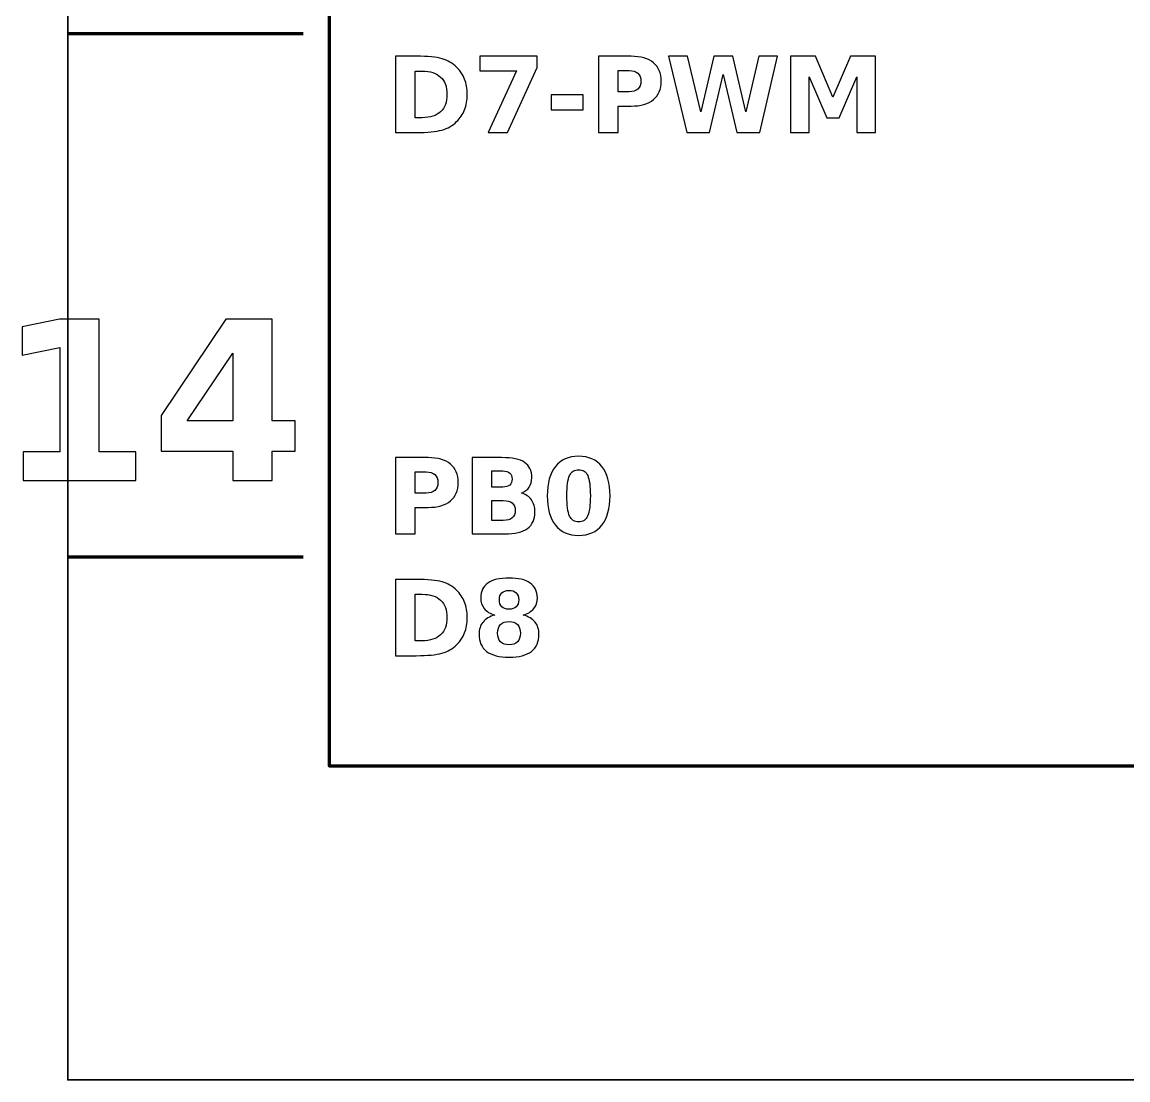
# Model space of a CAD drawing. Header units: centimetres. Extents: x -12.6 to -8.4, y -22.9 to -6.8.
# Drawn here: x -12.587 to -10.473, y -22.85 to -20.828 of the extents above; entities that cross this region are included whole.
import ezdxf

# ---------------------------------------------------------------- set-up
doc = ezdxf.new("R2010")
doc.units = ezdxf.units.CM
doc.header["$MEASUREMENT"] = 0
doc.layers.add('Layer 1', color=7, linetype='Continuous')

msp = doc.modelspace()

# ---------------------------------------------------------------- linework, layer by layer
at = {"layer": 'Layer 1', "color": 7, "lineweight": 35}
msp.add_open_spline([(-12.5, -6.85), (-12.5, -6.85), (-8.5, -6.85), (-8.5, -6.85), (-8.5, -6.85), (-8.5, -6.85), (-8.5, -22.85), (-8.5, -22.85), (-8.5, -22.85), (-8.5, -22.85), (-12.5, -22.85), (-12.5, -22.85), (-12.5, -22.85), (-12.5, -22.85), (-12.5, -6.85), (-12.5, -6.85)], degree=3, knots=[0, 0, 0, 0, 0.25, 0.25, 0.25, 0.25, 0.5, 0.5, 0.5, 0.5, 0.75, 0.75, 0.75, 0.75, 1, 1, 1, 1], dxfattribs=at)
at = {"layer": 'Layer 1', "color": 250, "lineweight": 100}
msp.add_open_spline([(-12, -8.35), (-12, -8.35), (-9, -8.35), (-9, -8.35), (-9, -8.35), (-9, -8.35), (-9, -22.25), (-9, -22.25), (-9, -22.25), (-9, -22.25), (-12, -22.25), (-12, -22.25), (-12, -22.25), (-12, -22.25), (-12, -8.35), (-12, -8.35)], degree=3, knots=[0, 0, 0, 0, 0.25, 0.25, 0.25, 0.25, 0.5, 0.5, 0.5, 0.5, 0.75, 0.75, 0.75, 0.75, 1, 1, 1, 1], dxfattribs=at)
at = {"layer": 'Layer 1', "color": 250, "lineweight": 106}
for points in [[(-12.5, -20.85), (-12.5, -20.85), (-12.05001, -20.84998), (-12.05001, -20.84998)], [(-12.5, -21.85), (-12.5, -21.85), (-12.05001, -21.84998), (-12.05001, -21.84998)]]:
    msp.add_open_spline(points, degree=3, dxfattribs=at)
at = {"layer": 'Layer 1', "color": 250}
for points, knots in [([(-11.8733, -20.8935), (-11.8733, -20.8935), (-11.83364, -20.8935), (-11.83364, -20.8935), (-11.83364, -20.8935), (-11.8115, -20.8935), (-11.79504, -20.89507), (-11.7842, -20.89823), (-11.7842, -20.89823), (-11.77337, -20.9014), (-11.76407, -20.90673), (-11.7563, -20.9143), (-11.7563, -20.9143), (-11.74947, -20.92087), (-11.7444, -20.92847), (-11.74107, -20.93707), (-11.74107, -20.93707), (-11.73777, -20.94563), (-11.7361, -20.95537), (-11.7361, -20.96627), (-11.7361, -20.96627), (-11.7361, -20.97727), (-11.73777, -20.98707), (-11.74107, -20.9957), (-11.74107, -20.9957), (-11.7444, -21.00433), (-11.74947, -21.01193), (-11.7563, -21.0185), (-11.7563, -21.0185), (-11.76414, -21.02607), (-11.7735, -21.0314), (-11.78444, -21.03457), (-11.78444, -21.03457), (-11.79537, -21.03773), (-11.81177, -21.0393), (-11.83364, -21.0393), (-11.83364, -21.0393), (-11.83364, -21.0393), (-11.8733, -21.0393), (-11.8733, -21.0393), (-11.8733, -21.0393), (-11.8733, -21.0393), (-11.8733, -20.8935), (-11.8733, -20.8935)], [0, 0, 0, 0, 0.0909091, 0.0909091, 0.0909091, 0.0909091, 0.1818182, 0.1818182, 0.1818182, 0.1818182, 0.2727273, 0.2727273, 0.2727273, 0.2727273, 0.3636364, 0.3636364, 0.3636364, 0.3636364, 0.4545455, 0.4545455, 0.4545455, 0.4545455, 0.5454545, 0.5454545, 0.5454545, 0.5454545, 0.6363636, 0.6363636, 0.6363636, 0.6363636, 0.7272727, 0.7272727, 0.7272727, 0.7272727, 0.8181818, 0.8181818, 0.8181818, 0.8181818, 0.9090909, 0.9090909, 0.9090909, 0.9090909, 1, 1, 1, 1]), ([(-11.7123, -20.8935), (-11.7123, -20.8935), (-11.60244, -20.8935), (-11.60244, -20.8935), (-11.60244, -20.8935), (-11.60244, -20.8935), (-11.60244, -20.9147), (-11.60244, -20.9147), (-11.60244, -20.9147), (-11.60244, -20.9147), (-11.65927, -21.0393), (-11.65927, -21.0393), (-11.65927, -21.0393), (-11.65927, -21.0393), (-11.6959, -21.0393), (-11.6959, -21.0393), (-11.6959, -21.0393), (-11.6959, -21.0393), (-11.64207, -20.92113), (-11.64207, -20.92113), (-11.64207, -20.92113), (-11.64207, -20.92113), (-11.7123, -20.92113), (-11.7123, -20.92113), (-11.7123, -20.92113), (-11.7123, -20.92113), (-11.7123, -20.8935), (-11.7123, -20.8935)], [0, 0, 0, 0, 0.1428571, 0.1428571, 0.1428571, 0.1428571, 0.2857143, 0.2857143, 0.2857143, 0.2857143, 0.4285714, 0.4285714, 0.4285714, 0.4285714, 0.5714286, 0.5714286, 0.5714286, 0.5714286, 0.7142857, 0.7142857, 0.7142857, 0.7142857, 0.8571429, 0.8571429, 0.8571429, 0.8571429, 1, 1, 1, 1]), ([(-11.48513, -20.8935), (-11.48513, -20.8935), (-11.42273, -20.8935), (-11.42273, -20.8935), (-11.42273, -20.8935), (-11.40417, -20.8935), (-11.38993, -20.89763), (-11.38, -20.90587), (-11.38, -20.90587), (-11.37007, -20.9141), (-11.3651, -20.92583), (-11.3651, -20.94107), (-11.3651, -20.94107), (-11.3651, -20.95633), (-11.37007, -20.9681), (-11.38, -20.97633), (-11.38, -20.97633), (-11.38993, -20.98457), (-11.40417, -20.9887), (-11.42273, -20.9887), (-11.42273, -20.9887), (-11.42273, -20.9887), (-11.44753, -20.9887), (-11.44753, -20.9887), (-11.44753, -20.9887), (-11.44753, -20.9887), (-11.44753, -21.0393), (-11.44753, -21.0393), (-11.44753, -21.0393), (-11.44753, -21.0393), (-11.48513, -21.0393), (-11.48513, -21.0393), (-11.48513, -21.0393), (-11.48513, -21.0393), (-11.48513, -20.8935), (-11.48513, -20.8935)], [0, 0, 0, 0, 0.1111111, 0.1111111, 0.1111111, 0.1111111, 0.2222222, 0.2222222, 0.2222222, 0.2222222, 0.3333333, 0.3333333, 0.3333333, 0.3333333, 0.4444444, 0.4444444, 0.4444444, 0.4444444, 0.5555556, 0.5555556, 0.5555556, 0.5555556, 0.6666667, 0.6666667, 0.6666667, 0.6666667, 0.7777778, 0.7777778, 0.7777778, 0.7777778, 0.8888889, 0.8888889, 0.8888889, 0.8888889, 1, 1, 1, 1]), ([(-11.35096, -20.8935), (-11.35096, -20.8935), (-11.31493, -20.8935), (-11.31493, -20.8935), (-11.31493, -20.8935), (-11.31493, -20.8935), (-11.28973, -20.99947), (-11.28973, -20.99947), (-11.28973, -20.99947), (-11.28973, -20.99947), (-11.26473, -20.8935), (-11.26473, -20.8935), (-11.26473, -20.8935), (-11.26473, -20.8935), (-11.2285, -20.8935), (-11.2285, -20.8935), (-11.2285, -20.8935), (-11.2285, -20.8935), (-11.2035, -20.99947), (-11.2035, -20.99947), (-11.2035, -20.99947), (-11.2035, -20.99947), (-11.1783, -20.8935), (-11.1783, -20.8935), (-11.1783, -20.8935), (-11.1783, -20.8935), (-11.14256, -20.8935), (-11.14256, -20.8935), (-11.14256, -20.8935), (-11.14256, -20.8935), (-11.17693, -21.0393), (-11.17693, -21.0393), (-11.17693, -21.0393), (-11.17693, -21.0393), (-11.2203, -21.0393), (-11.2203, -21.0393), (-11.2203, -21.0393), (-11.2203, -21.0393), (-11.24676, -20.92847), (-11.24676, -20.92847), (-11.24676, -20.92847), (-11.24676, -20.92847), (-11.27293, -21.0393), (-11.27293, -21.0393), (-11.27293, -21.0393), (-11.27293, -21.0393), (-11.3163, -21.0393), (-11.3163, -21.0393), (-11.3163, -21.0393), (-11.3163, -21.0393), (-11.35096, -20.8935), (-11.35096, -20.8935)], [0, 0, 0, 0, 0.0769231, 0.0769231, 0.0769231, 0.0769231, 0.1538462, 0.1538462, 0.1538462, 0.1538462, 0.2307692, 0.2307692, 0.2307692, 0.2307692, 0.3076923, 0.3076923, 0.3076923, 0.3076923, 0.3846154, 0.3846154, 0.3846154, 0.3846154, 0.4615385, 0.4615385, 0.4615385, 0.4615385, 0.5384615, 0.5384615, 0.5384615, 0.5384615, 0.6153846, 0.6153846, 0.6153846, 0.6153846, 0.6923077, 0.6923077, 0.6923077, 0.6923077, 0.7692308, 0.7692308, 0.7692308, 0.7692308, 0.8461538, 0.8461538, 0.8461538, 0.8461538, 0.9230769, 0.9230769, 0.9230769, 0.9230769, 1, 1, 1, 1]), ([(-11.11796, -20.8935), (-11.11796, -20.8935), (-11.07013, -20.8935), (-11.07013, -20.8935), (-11.07013, -20.8935), (-11.07013, -20.8935), (-11.0369, -20.97153), (-11.0369, -20.97153), (-11.0369, -20.97153), (-11.0369, -20.97153), (-11.0035, -20.8935), (-11.0035, -20.8935), (-11.0035, -20.8935), (-11.0035, -20.8935), (-10.95576, -20.8935), (-10.95576, -20.8935), (-10.95576, -20.8935), (-10.95576, -20.8935), (-10.95576, -21.0393), (-10.95576, -21.0393), (-10.95576, -21.0393), (-10.95576, -21.0393), (-10.9913, -21.0393), (-10.9913, -21.0393), (-10.9913, -21.0393), (-10.9913, -21.0393), (-10.9913, -20.93267), (-10.9913, -20.93267), (-10.9913, -20.93267), (-10.9913, -20.93267), (-11.0249, -21.01127), (-11.0249, -21.01127), (-11.0249, -21.01127), (-11.0249, -21.01127), (-11.04873, -21.01127), (-11.04873, -21.01127), (-11.04873, -21.01127), (-11.04873, -21.01127), (-11.08233, -20.93267), (-11.08233, -20.93267), (-11.08233, -20.93267), (-11.08233, -20.93267), (-11.08233, -21.0393), (-11.08233, -21.0393), (-11.08233, -21.0393), (-11.08233, -21.0393), (-11.11796, -21.0393), (-11.11796, -21.0393), (-11.11796, -21.0393), (-11.11796, -21.0393), (-11.11796, -20.8935), (-11.11796, -20.8935)], [0, 0, 0, 0, 0.0769231, 0.0769231, 0.0769231, 0.0769231, 0.1538462, 0.1538462, 0.1538462, 0.1538462, 0.2307692, 0.2307692, 0.2307692, 0.2307692, 0.3076923, 0.3076923, 0.3076923, 0.3076923, 0.3846154, 0.3846154, 0.3846154, 0.3846154, 0.4615385, 0.4615385, 0.4615385, 0.4615385, 0.5384615, 0.5384615, 0.5384615, 0.5384615, 0.6153846, 0.6153846, 0.6153846, 0.6153846, 0.6923077, 0.6923077, 0.6923077, 0.6923077, 0.7692308, 0.7692308, 0.7692308, 0.7692308, 0.8461538, 0.8461538, 0.8461538, 0.8461538, 0.9230769, 0.9230769, 0.9230769, 0.9230769, 1, 1, 1, 1]), ([(-11.8357, -20.92193), (-11.8357, -20.92193), (-11.8357, -21.01087), (-11.8357, -21.01087), (-11.8357, -21.01087), (-11.8357, -21.01087), (-11.82224, -21.01087), (-11.82224, -21.01087), (-11.82224, -21.01087), (-11.80687, -21.01087), (-11.79514, -21.00707), (-11.78704, -20.99943), (-11.78704, -20.99943), (-11.77894, -20.99183), (-11.77487, -20.98077), (-11.77487, -20.96627), (-11.77487, -20.96627), (-11.77487, -20.9518), (-11.7789, -20.9408), (-11.78697, -20.93327), (-11.78697, -20.93327), (-11.79504, -20.9257), (-11.8068, -20.92193), (-11.82224, -20.92193), (-11.82224, -20.92193), (-11.82224, -20.92193), (-11.8357, -20.92193), (-11.8357, -20.92193)], [0, 0, 0, 0, 0.1428571, 0.1428571, 0.1428571, 0.1428571, 0.2857143, 0.2857143, 0.2857143, 0.2857143, 0.4285714, 0.4285714, 0.4285714, 0.4285714, 0.5714286, 0.5714286, 0.5714286, 0.5714286, 0.7142857, 0.7142857, 0.7142857, 0.7142857, 0.8571429, 0.8571429, 0.8571429, 0.8571429, 1, 1, 1, 1]), ([(-11.44753, -20.92073), (-11.44753, -20.92073), (-11.44753, -20.96147), (-11.44753, -20.96147), (-11.44753, -20.96147), (-11.44753, -20.96147), (-11.42673, -20.96147), (-11.42673, -20.96147), (-11.42673, -20.96147), (-11.41943, -20.96147), (-11.4138, -20.9597), (-11.40983, -20.95613), (-11.40983, -20.95613), (-11.40587, -20.9526), (-11.40387, -20.94757), (-11.40387, -20.94107), (-11.40387, -20.94107), (-11.40387, -20.93453), (-11.40587, -20.92953), (-11.40983, -20.926), (-11.40983, -20.926), (-11.4138, -20.9225), (-11.41943, -20.92073), (-11.42673, -20.92073), (-11.42673, -20.92073), (-11.42673, -20.92073), (-11.44753, -20.92073), (-11.44753, -20.92073)], [0, 0, 0, 0, 0.1428571, 0.1428571, 0.1428571, 0.1428571, 0.2857143, 0.2857143, 0.2857143, 0.2857143, 0.4285714, 0.4285714, 0.4285714, 0.4285714, 0.5714286, 0.5714286, 0.5714286, 0.5714286, 0.7142857, 0.7142857, 0.7142857, 0.7142857, 0.8571429, 0.8571429, 0.8571429, 0.8571429, 1, 1, 1, 1]), ([(-11.57567, -20.96753), (-11.57567, -20.96753), (-11.51433, -20.96753), (-11.51433, -20.96753), (-11.51433, -20.96753), (-11.51433, -20.96753), (-11.51433, -20.99597), (-11.51433, -20.99597), (-11.51433, -20.99597), (-11.51433, -20.99597), (-11.57567, -20.99597), (-11.57567, -20.99597), (-11.57567, -20.99597), (-11.57567, -20.99597), (-11.57567, -20.96753), (-11.57567, -20.96753)], [0, 0, 0, 0, 0.25, 0.25, 0.25, 0.25, 0.5, 0.5, 0.5, 0.5, 0.75, 0.75, 0.75, 0.75, 1, 1, 1, 1]), ([(-12.58533, -21.64935), (-12.58533, -21.64935), (-12.51506, -21.64935), (-12.51506, -21.64935), (-12.51506, -21.64935), (-12.51506, -21.64935), (-12.51506, -21.44989), (-12.51506, -21.44989), (-12.51506, -21.44989), (-12.51506, -21.44989), (-12.58716, -21.46478), (-12.58716, -21.46478), (-12.58716, -21.46478), (-12.58716, -21.46478), (-12.58716, -21.41059), (-12.58716, -21.41059), (-12.58716, -21.41059), (-12.58716, -21.41059), (-12.51548, -21.3957), (-12.51548, -21.3957), (-12.51548, -21.3957), (-12.51548, -21.3957), (-12.43985, -21.3957), (-12.43985, -21.3957), (-12.43985, -21.3957), (-12.43985, -21.3957), (-12.43985, -21.64935), (-12.43985, -21.64935), (-12.43985, -21.64935), (-12.43985, -21.64935), (-12.36957, -21.64935), (-12.36957, -21.64935), (-12.36957, -21.64935), (-12.36957, -21.64935), (-12.36957, -21.70431), (-12.36957, -21.70431), (-12.36957, -21.70431), (-12.36957, -21.70431), (-12.58533, -21.70431), (-12.58533, -21.70431), (-12.58533, -21.70431), (-12.58533, -21.70431), (-12.58533, -21.64935), (-12.58533, -21.64935)], [0, 0, 0, 0, 0.0909091, 0.0909091, 0.0909091, 0.0909091, 0.1818182, 0.1818182, 0.1818182, 0.1818182, 0.2727273, 0.2727273, 0.2727273, 0.2727273, 0.3636364, 0.3636364, 0.3636364, 0.3636364, 0.4545455, 0.4545455, 0.4545455, 0.4545455, 0.5454545, 0.5454545, 0.5454545, 0.5454545, 0.6363636, 0.6363636, 0.6363636, 0.6363636, 0.7272727, 0.7272727, 0.7272727, 0.7272727, 0.8181818, 0.8181818, 0.8181818, 0.8181818, 0.9090909, 0.9090909, 0.9090909, 0.9090909, 1, 1, 1, 1]), ([(-12.1977, -21.3957), (-12.1977, -21.3957), (-12.10922, -21.3957), (-12.10922, -21.3957), (-12.10922, -21.3957), (-12.10922, -21.3957), (-12.10922, -21.59043), (-12.10922, -21.59043), (-12.10922, -21.59043), (-12.10922, -21.59043), (-12.0652, -21.59043), (-12.0652, -21.59043), (-12.0652, -21.59043), (-12.0652, -21.59043), (-12.0652, -21.64808), (-12.0652, -21.64808), (-12.0652, -21.64808), (-12.0652, -21.64808), (-12.10922, -21.64808), (-12.10922, -21.64808), (-12.10922, -21.64808), (-12.10922, -21.64808), (-12.10922, -21.70431), (-12.10922, -21.70431), (-12.10922, -21.70431), (-12.10922, -21.70431), (-12.18443, -21.70431), (-12.18443, -21.70431), (-12.18443, -21.70431), (-12.18443, -21.70431), (-12.18443, -21.64808), (-12.18443, -21.64808), (-12.18443, -21.64808), (-12.18443, -21.64808), (-12.32131, -21.64808), (-12.32131, -21.64808), (-12.32131, -21.64808), (-12.32131, -21.64808), (-12.32131, -21.57985), (-12.32131, -21.57985), (-12.32131, -21.57985), (-12.32131, -21.57985), (-12.1977, -21.3957), (-12.1977, -21.3957)], [0, 0, 0, 0, 0.0909091, 0.0909091, 0.0909091, 0.0909091, 0.1818182, 0.1818182, 0.1818182, 0.1818182, 0.2727273, 0.2727273, 0.2727273, 0.2727273, 0.3636364, 0.3636364, 0.3636364, 0.3636364, 0.4545455, 0.4545455, 0.4545455, 0.4545455, 0.5454545, 0.5454545, 0.5454545, 0.5454545, 0.6363636, 0.6363636, 0.6363636, 0.6363636, 0.7272727, 0.7272727, 0.7272727, 0.7272727, 0.8181818, 0.8181818, 0.8181818, 0.8181818, 0.9090909, 0.9090909, 0.9090909, 0.9090909, 1, 1, 1, 1]), ([(-12.18443, -21.46125), (-12.18443, -21.46125), (-12.27171, -21.59043), (-12.27171, -21.59043), (-12.27171, -21.59043), (-12.27171, -21.59043), (-12.18443, -21.59043), (-12.18443, -21.59043), (-12.18443, -21.59043), (-12.18443, -21.59043), (-12.18443, -21.46125), (-12.18443, -21.46125)], [0, 0, 0, 0, 0.3333333, 0.3333333, 0.3333333, 0.3333333, 0.6666667, 0.6666667, 0.6666667, 0.6666667, 1, 1, 1, 1]), ([(-11.8733, -21.6606), (-11.8733, -21.6606), (-11.8109, -21.6606), (-11.8109, -21.6606), (-11.8109, -21.6606), (-11.79234, -21.6606), (-11.7781, -21.66473), (-11.76817, -21.67297), (-11.76817, -21.67297), (-11.75824, -21.6812), (-11.75327, -21.69293), (-11.75327, -21.70817), (-11.75327, -21.70817), (-11.75327, -21.72343), (-11.75824, -21.7352), (-11.76817, -21.74343), (-11.76817, -21.74343), (-11.7781, -21.75167), (-11.79234, -21.7558), (-11.8109, -21.7558), (-11.8109, -21.7558), (-11.8109, -21.7558), (-11.8357, -21.7558), (-11.8357, -21.7558), (-11.8357, -21.7558), (-11.8357, -21.7558), (-11.8357, -21.8064), (-11.8357, -21.8064), (-11.8357, -21.8064), (-11.8357, -21.8064), (-11.8733, -21.8064), (-11.8733, -21.8064), (-11.8733, -21.8064), (-11.8733, -21.8064), (-11.8733, -21.6606), (-11.8733, -21.6606)], [0, 0, 0, 0, 0.1111111, 0.1111111, 0.1111111, 0.1111111, 0.2222222, 0.2222222, 0.2222222, 0.2222222, 0.3333333, 0.3333333, 0.3333333, 0.3333333, 0.4444444, 0.4444444, 0.4444444, 0.4444444, 0.5555556, 0.5555556, 0.5555556, 0.5555556, 0.6666667, 0.6666667, 0.6666667, 0.6666667, 0.7777778, 0.7777778, 0.7777778, 0.7777778, 0.8888889, 0.8888889, 0.8888889, 0.8888889, 1, 1, 1, 1]), ([(-11.6321, -21.72837), (-11.62403, -21.7307), (-11.61777, -21.73503), (-11.61333, -21.74137), (-11.61333, -21.74137), (-11.6089, -21.74767), (-11.6067, -21.75543), (-11.6067, -21.7646), (-11.6067, -21.7646), (-11.6067, -21.77867), (-11.61147, -21.78913), (-11.62097, -21.79603), (-11.62097, -21.79603), (-11.63047, -21.80293), (-11.64493, -21.8064), (-11.66433, -21.8064), (-11.66433, -21.8064), (-11.66433, -21.8064), (-11.72673, -21.8064), (-11.72673, -21.8064), (-11.72673, -21.8064), (-11.72673, -21.8064), (-11.72673, -21.6606), (-11.72673, -21.6606), (-11.72673, -21.6606), (-11.72673, -21.6606), (-11.6703, -21.6606), (-11.6703, -21.6606), (-11.6703, -21.6606), (-11.65003, -21.6606), (-11.63537, -21.66367), (-11.6263, -21.66977), (-11.6263, -21.66977), (-11.6172, -21.6759), (-11.61267, -21.6857), (-11.61267, -21.69917), (-11.61267, -21.69917), (-11.61267, -21.70627), (-11.61433, -21.7123), (-11.61763, -21.7173), (-11.61763, -21.7173), (-11.62097, -21.72227), (-11.62577, -21.72597), (-11.6321, -21.72837)], [0, 0, 0, 0, 0.0909091, 0.0909091, 0.0909091, 0.0909091, 0.1818182, 0.1818182, 0.1818182, 0.1818182, 0.2727273, 0.2727273, 0.2727273, 0.2727273, 0.3636364, 0.3636364, 0.3636364, 0.3636364, 0.4545455, 0.4545455, 0.4545455, 0.4545455, 0.5454545, 0.5454545, 0.5454545, 0.5454545, 0.6363636, 0.6363636, 0.6363636, 0.6363636, 0.7272727, 0.7272727, 0.7272727, 0.7272727, 0.8181818, 0.8181818, 0.8181818, 0.8181818, 0.9090909, 0.9090909, 0.9090909, 0.9090909, 1, 1, 1, 1]), ([(-11.46307, -21.73363), (-11.46307, -21.7578), (-11.46827, -21.77643), (-11.4787, -21.78957), (-11.4787, -21.78957), (-11.4891, -21.80267), (-11.5039, -21.80923), (-11.52304, -21.80923), (-11.52304, -21.80923), (-11.54224, -21.80923), (-11.55707, -21.80267), (-11.56747, -21.78957), (-11.56747, -21.78957), (-11.5779, -21.77643), (-11.5831, -21.7578), (-11.5831, -21.73363), (-11.5831, -21.73363), (-11.5831, -21.70943), (-11.5779, -21.69077), (-11.56747, -21.67763), (-11.56747, -21.67763), (-11.55707, -21.66453), (-11.54224, -21.65797), (-11.52304, -21.65797), (-11.52304, -21.65797), (-11.5039, -21.65797), (-11.4891, -21.66453), (-11.4787, -21.67763), (-11.4787, -21.67763), (-11.46827, -21.69077), (-11.46307, -21.70943), (-11.46307, -21.73363)], [0, 0, 0, 0, 0.125, 0.125, 0.125, 0.125, 0.25, 0.25, 0.25, 0.25, 0.375, 0.375, 0.375, 0.375, 0.5, 0.5, 0.5, 0.5, 0.625, 0.625, 0.625, 0.625, 0.75, 0.75, 0.75, 0.75, 0.875, 0.875, 0.875, 0.875, 1, 1, 1, 1]), ([(-11.8357, -21.68783), (-11.8357, -21.68783), (-11.8357, -21.72857), (-11.8357, -21.72857), (-11.8357, -21.72857), (-11.8357, -21.72857), (-11.8149, -21.72857), (-11.8149, -21.72857), (-11.8149, -21.72857), (-11.8076, -21.72857), (-11.80197, -21.7268), (-11.798, -21.72323), (-11.798, -21.72323), (-11.79404, -21.7197), (-11.79204, -21.71467), (-11.79204, -21.70817), (-11.79204, -21.70817), (-11.79204, -21.70163), (-11.79404, -21.69663), (-11.798, -21.6931), (-11.798, -21.6931), (-11.80197, -21.6896), (-11.8076, -21.68783), (-11.8149, -21.68783), (-11.8149, -21.68783), (-11.8149, -21.68783), (-11.8357, -21.68783), (-11.8357, -21.68783)], [0, 0, 0, 0, 0.1428571, 0.1428571, 0.1428571, 0.1428571, 0.2857143, 0.2857143, 0.2857143, 0.2857143, 0.4285714, 0.4285714, 0.4285714, 0.4285714, 0.5714286, 0.5714286, 0.5714286, 0.5714286, 0.7142857, 0.7142857, 0.7142857, 0.7142857, 0.8571429, 0.8571429, 0.8571429, 0.8571429, 1, 1, 1, 1]), ([(-11.66833, -21.71703), (-11.6624, -21.71703), (-11.6579, -21.71573), (-11.65487, -21.71313), (-11.65487, -21.71313), (-11.6518, -21.71053), (-11.65027, -21.7067), (-11.65027, -21.7016), (-11.65027, -21.7016), (-11.65027, -21.6966), (-11.6518, -21.6928), (-11.65487, -21.69017), (-11.65487, -21.69017), (-11.6579, -21.68753), (-11.6624, -21.6862), (-11.66833, -21.6862), (-11.66833, -21.6862), (-11.66833, -21.6862), (-11.68913, -21.6862), (-11.68913, -21.6862), (-11.68913, -21.6862), (-11.68913, -21.6862), (-11.68913, -21.71703), (-11.68913, -21.71703), (-11.68913, -21.71703), (-11.68913, -21.71703), (-11.66833, -21.71703), (-11.66833, -21.71703)], [0, 0, 0, 0, 0.1428571, 0.1428571, 0.1428571, 0.1428571, 0.2857143, 0.2857143, 0.2857143, 0.2857143, 0.4285714, 0.4285714, 0.4285714, 0.4285714, 0.5714286, 0.5714286, 0.5714286, 0.5714286, 0.7142857, 0.7142857, 0.7142857, 0.7142857, 0.8571429, 0.8571429, 0.8571429, 0.8571429, 1, 1, 1, 1]), ([(-11.50067, -21.73337), (-11.50067, -21.71513), (-11.50237, -21.7023), (-11.5058, -21.69483), (-11.5058, -21.69483), (-11.5092, -21.6874), (-11.51497, -21.68367), (-11.52304, -21.68367), (-11.52304, -21.68367), (-11.5311, -21.68367), (-11.53687, -21.6874), (-11.54034, -21.69483), (-11.54034, -21.69483), (-11.54377, -21.7023), (-11.5455, -21.71513), (-11.5455, -21.73337), (-11.5455, -21.73337), (-11.5455, -21.75177), (-11.54377, -21.76477), (-11.54034, -21.7723), (-11.54034, -21.7723), (-11.53687, -21.77987), (-11.5311, -21.78363), (-11.52304, -21.78363), (-11.52304, -21.78363), (-11.51504, -21.78363), (-11.5093, -21.77987), (-11.50584, -21.7723), (-11.50584, -21.7723), (-11.5024, -21.76477), (-11.50067, -21.75177), (-11.50067, -21.73337)], [0, 0, 0, 0, 0.125, 0.125, 0.125, 0.125, 0.25, 0.25, 0.25, 0.25, 0.375, 0.375, 0.375, 0.375, 0.5, 0.5, 0.5, 0.5, 0.625, 0.625, 0.625, 0.625, 0.75, 0.75, 0.75, 0.75, 0.875, 0.875, 0.875, 0.875, 1, 1, 1, 1]), ([(-11.66707, -21.7808), (-11.6595, -21.7808), (-11.65383, -21.7792), (-11.65, -21.77603), (-11.65, -21.77603), (-11.6462, -21.77283), (-11.6443, -21.768), (-11.6443, -21.76157), (-11.6443, -21.76157), (-11.6443, -21.75527), (-11.6462, -21.75053), (-11.64997, -21.74737), (-11.64997, -21.74737), (-11.65373, -21.7442), (-11.65943, -21.74263), (-11.66707, -21.74263), (-11.66707, -21.74263), (-11.66707, -21.74263), (-11.68913, -21.74263), (-11.68913, -21.74263), (-11.68913, -21.74263), (-11.68913, -21.74263), (-11.68913, -21.7808), (-11.68913, -21.7808), (-11.68913, -21.7808), (-11.68913, -21.7808), (-11.66707, -21.7808), (-11.66707, -21.7808)], [0, 0, 0, 0, 0.1428571, 0.1428571, 0.1428571, 0.1428571, 0.2857143, 0.2857143, 0.2857143, 0.2857143, 0.4285714, 0.4285714, 0.4285714, 0.4285714, 0.5714286, 0.5714286, 0.5714286, 0.5714286, 0.7142857, 0.7142857, 0.7142857, 0.7142857, 0.8571429, 0.8571429, 0.8571429, 0.8571429, 1, 1, 1, 1]), ([(-11.8733, -21.8934), (-11.8733, -21.8934), (-11.83364, -21.8934), (-11.83364, -21.8934), (-11.83364, -21.8934), (-11.8115, -21.8934), (-11.79504, -21.89497), (-11.7842, -21.89813), (-11.7842, -21.89813), (-11.77337, -21.9013), (-11.76407, -21.90663), (-11.7563, -21.9142), (-11.7563, -21.9142), (-11.74947, -21.92077), (-11.7444, -21.92837), (-11.74107, -21.93697), (-11.74107, -21.93697), (-11.73777, -21.94553), (-11.7361, -21.95527), (-11.7361, -21.96617), (-11.7361, -21.96617), (-11.7361, -21.97717), (-11.73777, -21.98697), (-11.74107, -21.9956), (-11.74107, -21.9956), (-11.7444, -22.00423), (-11.74947, -22.01183), (-11.7563, -22.0184), (-11.7563, -22.0184), (-11.76414, -22.02597), (-11.7735, -22.0313), (-11.78444, -22.03447), (-11.78444, -22.03447), (-11.79537, -22.03763), (-11.81177, -22.0392), (-11.83364, -22.0392), (-11.83364, -22.0392), (-11.83364, -22.0392), (-11.8733, -22.0392), (-11.8733, -22.0392), (-11.8733, -22.0392), (-11.8733, -22.0392), (-11.8733, -21.8934), (-11.8733, -21.8934)], [0, 0, 0, 0, 0.0909091, 0.0909091, 0.0909091, 0.0909091, 0.1818182, 0.1818182, 0.1818182, 0.1818182, 0.2727273, 0.2727273, 0.2727273, 0.2727273, 0.3636364, 0.3636364, 0.3636364, 0.3636364, 0.4545455, 0.4545455, 0.4545455, 0.4545455, 0.5454545, 0.5454545, 0.5454545, 0.5454545, 0.6363636, 0.6363636, 0.6363636, 0.6363636, 0.7272727, 0.7272727, 0.7272727, 0.7272727, 0.8181818, 0.8181818, 0.8181818, 0.8181818, 0.9090909, 0.9090909, 0.9090909, 0.9090909, 1, 1, 1, 1]), ([(-11.6835, -21.96157), (-11.69234, -21.9589), (-11.699, -21.9548), (-11.7035, -21.94927), (-11.7035, -21.94927), (-11.708, -21.94373), (-11.71024, -21.93683), (-11.71024, -21.92857), (-11.71024, -21.92857), (-11.71024, -21.91627), (-11.70564, -21.90687), (-11.69647, -21.90043), (-11.69647, -21.90043), (-11.6873, -21.894), (-11.6738, -21.89077), (-11.65604, -21.89077), (-11.65604, -21.89077), (-11.6384, -21.89077), (-11.62497, -21.89397), (-11.6158, -21.9004), (-11.6158, -21.9004), (-11.60664, -21.9068), (-11.60204, -21.9162), (-11.60204, -21.92857), (-11.60204, -21.92857), (-11.60204, -21.93683), (-11.6043, -21.94373), (-11.6088, -21.94927), (-11.6088, -21.94927), (-11.61334, -21.9548), (-11.62004, -21.9589), (-11.62887, -21.96157), (-11.62887, -21.96157), (-11.61897, -21.9643), (-11.6115, -21.96873), (-11.60647, -21.9749), (-11.60647, -21.9749), (-11.60144, -21.98103), (-11.5989, -21.9888), (-11.5989, -21.9982), (-11.5989, -21.9982), (-11.5989, -22.01263), (-11.6037, -22.02357), (-11.6133, -22.03093), (-11.6133, -22.03093), (-11.6229, -22.03833), (-11.63717, -22.04203), (-11.65604, -22.04203), (-11.65604, -22.04203), (-11.675, -22.04203), (-11.6893, -22.03833), (-11.69897, -22.03093), (-11.69897, -22.03093), (-11.70864, -22.02357), (-11.71347, -22.01263), (-11.71347, -21.9982), (-11.71347, -21.9982), (-11.71347, -21.9888), (-11.71094, -21.98103), (-11.7059, -21.9749), (-11.7059, -21.9749), (-11.70087, -21.96873), (-11.6934, -21.9643), (-11.6835, -21.96157)], [0, 0, 0, 0, 0.0625, 0.0625, 0.0625, 0.0625, 0.125, 0.125, 0.125, 0.125, 0.1875, 0.1875, 0.1875, 0.1875, 0.25, 0.25, 0.25, 0.25, 0.3125, 0.3125, 0.3125, 0.3125, 0.375, 0.375, 0.375, 0.375, 0.4375, 0.4375, 0.4375, 0.4375, 0.5, 0.5, 0.5, 0.5, 0.5625, 0.5625, 0.5625, 0.5625, 0.625, 0.625, 0.625, 0.625, 0.6875, 0.6875, 0.6875, 0.6875, 0.75, 0.75, 0.75, 0.75, 0.8125, 0.8125, 0.8125, 0.8125, 0.875, 0.875, 0.875, 0.875, 0.9375, 0.9375, 0.9375, 0.9375, 1, 1, 1, 1]), ([(-11.8357, -21.92183), (-11.8357, -21.92183), (-11.8357, -22.01077), (-11.8357, -22.01077), (-11.8357, -22.01077), (-11.8357, -22.01077), (-11.82224, -22.01077), (-11.82224, -22.01077), (-11.82224, -22.01077), (-11.80687, -22.01077), (-11.79514, -22.00697), (-11.78704, -21.99933), (-11.78704, -21.99933), (-11.77894, -21.99173), (-11.77487, -21.98067), (-11.77487, -21.96617), (-11.77487, -21.96617), (-11.77487, -21.9517), (-11.7789, -21.9407), (-11.78697, -21.93317), (-11.78697, -21.93317), (-11.79504, -21.9256), (-11.8068, -21.92183), (-11.82224, -21.92183), (-11.82224, -21.92183), (-11.82224, -21.92183), (-11.8357, -21.92183), (-11.8357, -21.92183)], [0, 0, 0, 0, 0.1428571, 0.1428571, 0.1428571, 0.1428571, 0.2857143, 0.2857143, 0.2857143, 0.2857143, 0.4285714, 0.4285714, 0.4285714, 0.4285714, 0.5714286, 0.5714286, 0.5714286, 0.5714286, 0.7142857, 0.7142857, 0.7142857, 0.7142857, 0.8571429, 0.8571429, 0.8571429, 0.8571429, 1, 1, 1, 1]), ([(-11.6747, -21.93237), (-11.6747, -21.93817), (-11.6731, -21.94263), (-11.66987, -21.94573), (-11.66987, -21.94573), (-11.66664, -21.94887), (-11.66204, -21.95043), (-11.65604, -21.95043), (-11.65604, -21.95043), (-11.65017, -21.95043), (-11.64564, -21.94887), (-11.64247, -21.94573), (-11.64247, -21.94573), (-11.63927, -21.94263), (-11.63767, -21.93817), (-11.63767, -21.93237), (-11.63767, -21.93237), (-11.63767, -21.92657), (-11.63927, -21.92213), (-11.64247, -21.91903), (-11.64247, -21.91903), (-11.64564, -21.91593), (-11.65017, -21.9144), (-11.65604, -21.9144), (-11.65604, -21.9144), (-11.66204, -21.9144), (-11.66664, -21.91597), (-11.66987, -21.9191), (-11.66987, -21.9191), (-11.6731, -21.9222), (-11.6747, -21.92663), (-11.6747, -21.93237)], [0, 0, 0, 0, 0.125, 0.125, 0.125, 0.125, 0.25, 0.25, 0.25, 0.25, 0.375, 0.375, 0.375, 0.375, 0.5, 0.5, 0.5, 0.5, 0.625, 0.625, 0.625, 0.625, 0.75, 0.75, 0.75, 0.75, 0.875, 0.875, 0.875, 0.875, 1, 1, 1, 1]), ([(-11.65604, -21.97397), (-11.66307, -21.97397), (-11.6685, -21.9759), (-11.67227, -21.97973), (-11.67227, -21.97973), (-11.67604, -21.98357), (-11.67794, -21.98907), (-11.67794, -21.99623), (-11.67794, -21.99623), (-11.67794, -22.0034), (-11.67604, -22.00887), (-11.67227, -22.0127), (-11.67227, -22.0127), (-11.6685, -22.0165), (-11.66307, -22.0184), (-11.65604, -22.0184), (-11.65604, -22.0184), (-11.64907, -22.0184), (-11.64374, -22.0165), (-11.64, -22.0127), (-11.64, -22.0127), (-11.6363, -22.00887), (-11.63444, -22.0034), (-11.63444, -21.99623), (-11.63444, -21.99623), (-11.63444, -21.989), (-11.6363, -21.9835), (-11.64, -21.97967), (-11.64, -21.97967), (-11.64374, -21.97587), (-11.64907, -21.97397), (-11.65604, -21.97397)], [0, 0, 0, 0, 0.125, 0.125, 0.125, 0.125, 0.25, 0.25, 0.25, 0.25, 0.375, 0.375, 0.375, 0.375, 0.5, 0.5, 0.5, 0.5, 0.625, 0.625, 0.625, 0.625, 0.75, 0.75, 0.75, 0.75, 0.875, 0.875, 0.875, 0.875, 1, 1, 1, 1])]:
    msp.add_open_spline(points, degree=3, knots=knots, dxfattribs=at)

doc.saveas('drawing.dxf')
